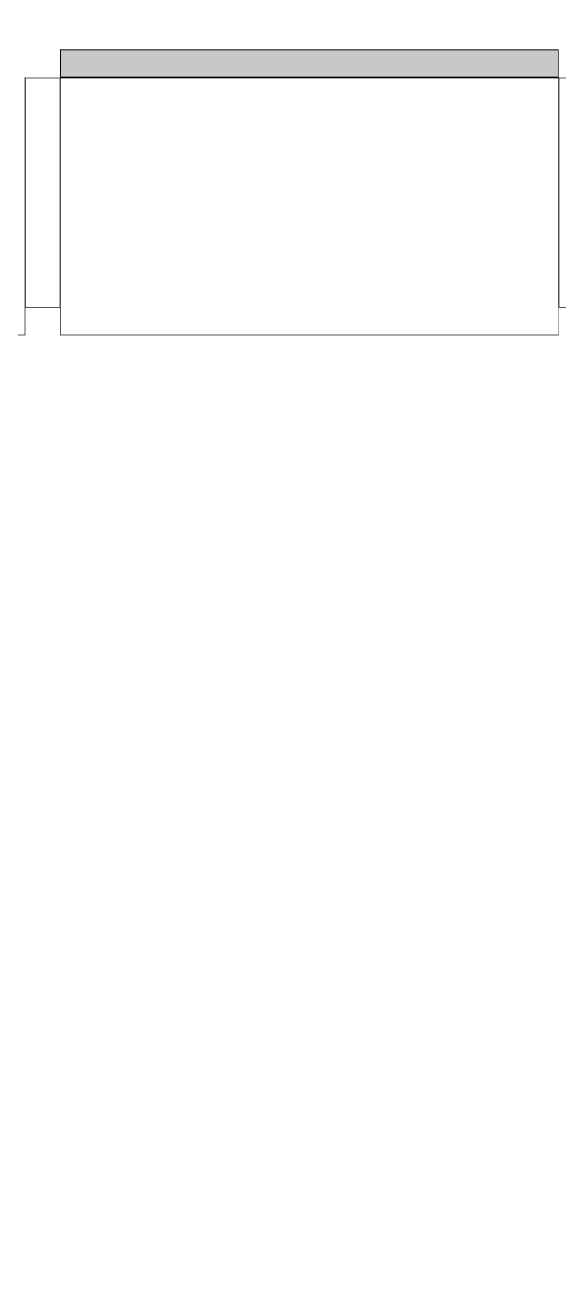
# Model space of a CAD drawing. Header units: millimetres. Extents: x -48147 to 1414029, y -496296 to 18123.
# Drawn here: x 1379927.2 to 1380003.6, y -490393.5 to -490212.8 of the extents above; entities that cross this region are included whole.
import ezdxf

# ---------------------------------------------------------------- set-up
doc = ezdxf.new("R2010")
doc.units = ezdxf.units.MM
doc.header["$MEASUREMENT"] = 0
doc.linetypes.add('Wipeout_Contour', pattern=[1000, 0, -1000])
doc.layers.add('New_A-35-M_FFE_Sanitary', color=7, linetype='Continuous')
for name, color, linetype, lineweight, true_color in [('New_A-35-M_FFE_Sanitary_Pen_No__104', 7, 'Continuous', 15, 0xa6a6a6), ('New_A-35-M_FFE_Sanitary_Pen_No__44', 7, 'Continuous', 35, 0x444444), ('New_A-35-M_FFE_Sanitary_Pen_No__64', 7, 'Continuous', 20, 0x606060)]:
    doc.layers.add(name, color=color, linetype=linetype, lineweight=lineweight, true_color=true_color)

# ---------------------------------------------------------------- blocks, each defined once
blk = doc.blocks.new('Section Elem_220_2', base_point=(1372879, -490836.73))
at = {"layer": 'New_A-35-M_FFE_Sanitary_Pen_No__44', "linetype": 'Continuous'}
blk.add_line((1380003.61, -490216.23), (1379932.23, -490216.23), dxfattribs=at)
at = {"color": 254, "linetype": 'Wipeout_Contour', "lineweight": 0, "ltscale": 5857963.216543532}
blk.add_wipeout([(1380003.61, -490221.37), (1380008.61, -490221.37), (1380008.61, -490220.28), (1380003.61, -490220.28)], dxfattribs=at).dxf.layer = 'New_A-35-M_FFE_Sanitary'
at = {"color": 254, "linetype": 'Wipeout_Contour', "lineweight": 0, "ltscale": 5857693.384750586}
blk.add_wipeout([(1379927.23, -490231.87), (1379927.23, -490236.73), (1379932.23, -490236.73), (1379932.23, -490231.87)], dxfattribs=at).dxf.layer = 'New_A-35-M_FFE_Sanitary'
at = {"color": 254, "linetype": 'Wipeout_Contour', "lineweight": 0, "ltscale": 5857987.771159917}
blk.add_wipeout([(1380003.61, -490241.6), (1380008.61, -490241.6), (1380008.61, -490236.73), (1380003.61, -490236.73)], dxfattribs=at).dxf.layer = 'New_A-35-M_FFE_Sanitary'
at = {"color": 254, "linetype": 'Wipeout_Contour', "lineweight": 0, "ltscale": 5857717.94115092}
blk.add_wipeout([(1379932.23, -490252.09), (1379927.23, -490252.09), (1379927.23, -490253.19), (1379932.23, -490253.19)], dxfattribs=at).dxf.layer = 'New_A-35-M_FFE_Sanitary'
at = {"color": 254, "linetype": 'Wipeout_Contour', "lineweight": 0, "ltscale": 5858005.814231257}
blk.add_wipeout([(1380003.61, -490252.09), (1380003.61, -490253.19), (1380008.61, -490253.19), (1380008.61, -490252.09)], dxfattribs=at).dxf.layer = 'New_A-35-M_FFE_Sanitary'
at = {"color": 254, "linetype": 'Wipeout_Contour', "lineweight": 0, "ltscale": 5857687.161687147}
blk.add_wipeout([(1379927.23, -490231.87), (1379932.23, -490231.87), (1379932.23, -490227.44), (1379927.23, -490227.44)], dxfattribs=at).dxf.layer = 'New_A-35-M_FFE_Sanitary'
at = {"color": 254, "linetype": 'Wipeout_Contour', "lineweight": 0, "ltscale": 5857715.561817056}
blk.add_wipeout([(1379927.23, -490252.09), (1379932.23, -490252.09), (1379932.23, -490249.63), (1379927.23, -490249.63)], dxfattribs=at).dxf.layer = 'New_A-35-M_FFE_Sanitary'
at = {"color": 254, "linetype": 'Wipeout_Contour', "lineweight": 0, "ltscale": 5858003.435022688}
blk.add_wipeout([(1380008.61, -490249.63), (1380003.61, -490249.63), (1380003.61, -490252.09), (1380008.61, -490252.09)], dxfattribs=at).dxf.layer = 'New_A-35-M_FFE_Sanitary'
at = {"color": 254, "linetype": 'Wipeout_Contour', "lineweight": 0, "ltscale": 5857681.780936297}
blk.add_wipeout([(1379927.23, -490223.83), (1379927.23, -490227.44), (1379932.23, -490227.44), (1379932.23, -490223.83)], dxfattribs=at).dxf.layer = 'New_A-35-M_FFE_Sanitary'
at = {"color": 254, "linetype": 'Wipeout_Contour', "lineweight": 0, "ltscale": 5857711.501280283}
blk.add_wipeout([(1379932.23, -490246.03), (1379927.23, -490246.03), (1379927.23, -490249.63), (1379932.23, -490249.63)], dxfattribs=at).dxf.layer = 'New_A-35-M_FFE_Sanitary'
at = {"color": 254, "linetype": 'Wipeout_Contour', "lineweight": 0, "ltscale": 5857999.374685667}
blk.add_wipeout([(1380003.61, -490249.63), (1380008.61, -490249.63), (1380008.61, -490246.03), (1380003.61, -490246.03)], dxfattribs=at).dxf.layer = 'New_A-35-M_FFE_Sanitary'
at = {"color": 254, "linetype": 'Wipeout_Contour', "lineweight": 0, "ltscale": 5857677.720570586}
blk.add_wipeout([(1379927.23, -490223.83), (1379932.23, -490223.83), (1379932.23, -490221.37), (1379927.23, -490221.37)], dxfattribs=at).dxf.layer = 'New_A-35-M_FFE_Sanitary'
at = {"color": 254, "linetype": 'Wipeout_Contour', "lineweight": 0, "ltscale": 5857706.120358132}
blk.add_wipeout([(1379927.23, -490246.03), (1379932.23, -490246.03), (1379932.23, -490241.6), (1379927.23, -490241.6)], dxfattribs=at).dxf.layer = 'New_A-35-M_FFE_Sanitary'
at = {"color": 254, "linetype": 'Wipeout_Contour', "lineweight": 0, "ltscale": 5857675.341366835}
blk.add_wipeout([(1379927.23, -490220.28), (1379927.23, -490221.37), (1379932.23, -490221.37), (1379932.23, -490220.28)], dxfattribs=at).dxf.layer = 'New_A-35-M_FFE_Sanitary'
at = {"color": 254, "linetype": 'Wipeout_Contour', "lineweight": 0, "ltscale": 5857699.897194404}
blk.add_wipeout([(1379927.23, -490241.6), (1379932.23, -490241.6), (1379932.23, -490236.73), (1379927.23, -490236.73)], dxfattribs=at).dxf.layer = 'New_A-35-M_FFE_Sanitary'
at = {"color": 254, "linetype": 'Wipeout_Contour', "lineweight": 0, "ltscale": 5857541.657436258}
blk.add_wipeout([(1379855.86, -490220.23), (1379855.86, -490236.73), (1379927.23, -490236.73), (1379927.23, -490220.23)], dxfattribs=at).dxf.layer = 'New_A-35-M_FFE_Sanitary'
at = {"color": 254, "linetype": 'Wipeout_Contour', "lineweight": 0, "ltscale": 5857829.531222952}
blk.add_wipeout([(1379932.23, -490220.23), (1379932.23, -490236.73), (1380003.61, -490236.73), (1380003.61, -490220.23)], dxfattribs=at).dxf.layer = 'New_A-35-M_FFE_Sanitary'
at = {"layer": 'New_A-35-M_FFE_Sanitary_Pen_No__104', "linetype": 'Continuous'}
blk.add_hatch(color=256, dxfattribs=at).paths.add_polyline_path([(1379932.23, -490220.23), (1380003.61, -490220.23), (1380003.61, -490216.23), (1379932.23, -490216.23)])
at = {"layer": 'New_A-35-M_FFE_Sanitary_Pen_No__44', "linetype": 'Continuous'}
for p, q in [((1379932.23, -490216.23), (1379932.23, -490220.23)), ((1380003.61, -490216.23), (1380003.61, -490220.23)), ((1380003.61, -490220.23), (1379932.23, -490220.23))]:
    blk.add_line(p, q, dxfattribs=at)
at = {"layer": 'New_A-35-M_FFE_Sanitary_Pen_No__64', "linetype": 'Continuous'}
for p, q in [((1379932.23, -490220.28), (1379927.23, -490220.28)), ((1380008.61, -490220.28), (1380003.61, -490220.28))]:
    blk.add_line(p, q, dxfattribs=at)
at = {"color": 254, "linetype": 'Wipeout_Contour', "lineweight": 0, "ltscale": 5857556.460984294}
blk.add_wipeout([(1379855.86, -490236.73), (1379855.86, -490242.34), (1379927.23, -490242.34), (1379927.23, -490236.73)], dxfattribs=at).dxf.layer = 'New_A-35-M_FFE_Sanitary'
at = {"color": 254, "linetype": 'Wipeout_Contour', "lineweight": 0, "ltscale": 5857844.334043492}
blk.add_wipeout([(1379932.23, -490236.73), (1379932.23, -490242.34), (1380003.61, -490242.34), (1380003.61, -490236.73)], dxfattribs=at).dxf.layer = 'New_A-35-M_FFE_Sanitary'
at = {"layer": 'New_A-35-M_FFE_Sanitary_Pen_No__64', "linetype": 'Continuous'}
for p, q in [((1379927.23, -490220.23), (1379927.23, -490236.73)), ((1379932.23, -490220.23), (1379932.23, -490236.73)), ((1380003.61, -490220.23), (1380003.61, -490236.73))]:
    blk.add_line(p, q, dxfattribs=at)
at = {"color": 254, "linetype": 'Wipeout_Contour', "lineweight": 0, "ltscale": 5857563.686688239}
blk.add_wipeout([(1379855.86, -490242.34), (1379855.86, -490247.52), (1379927.23, -490247.52), (1379927.23, -490242.34)], dxfattribs=at).dxf.layer = 'New_A-35-M_FFE_Sanitary'
at = {"color": 254, "linetype": 'Wipeout_Contour', "lineweight": 0, "ltscale": 5857851.559392342}
blk.add_wipeout([(1379932.23, -490242.34), (1379932.23, -490247.52), (1380003.61, -490247.52), (1380003.61, -490242.34)], dxfattribs=at).dxf.layer = 'New_A-35-M_FFE_Sanitary'
at = {"layer": 'New_A-35-M_FFE_Sanitary_Pen_No__64', "linetype": 'Continuous'}
for p, q in [((1379927.23, -490236.73), (1379927.23, -490242.34)), ((1379932.23, -490236.73), (1379932.23, -490242.34)), ((1380003.61, -490236.73), (1380003.61, -490242.34))]:
    blk.add_line(p, q, dxfattribs=at)
at = {"color": 254, "linetype": 'Wipeout_Contour', "lineweight": 0, "ltscale": 5857570.07399243}
blk.add_wipeout([(1379855.86, -490247.52), (1379855.86, -490251.88), (1379927.23, -490251.88), (1379927.23, -490247.52)], dxfattribs=at).dxf.layer = 'New_A-35-M_FFE_Sanitary'
at = {"color": 254, "linetype": 'Wipeout_Contour', "lineweight": 0, "ltscale": 5857857.946382643}
blk.add_wipeout([(1379932.23, -490247.52), (1379932.23, -490251.88), (1380003.61, -490251.88), (1380003.61, -490247.52)], dxfattribs=at).dxf.layer = 'New_A-35-M_FFE_Sanitary'
at = {"layer": 'New_A-35-M_FFE_Sanitary_Pen_No__64', "linetype": 'Continuous'}
for p, q in [((1379927.23, -490242.34), (1379927.23, -490247.52)), ((1379932.23, -490242.34), (1379932.23, -490247.52)), ((1380003.61, -490242.34), (1380003.61, -490247.52))]:
    blk.add_line(p, q, dxfattribs=at)
at = {"color": 254, "linetype": 'Wipeout_Contour', "lineweight": 0, "ltscale": 5857575.135207606}
blk.add_wipeout([(1379855.86, -490251.88), (1379855.86, -490255.08), (1379927.23, -490255.08), (1379927.23, -490251.88)], dxfattribs=at).dxf.layer = 'New_A-35-M_FFE_Sanitary'
at = {"color": 254, "linetype": 'Wipeout_Contour', "lineweight": 0, "ltscale": 5857863.007349096}
blk.add_wipeout([(1379932.23, -490251.88), (1379932.23, -490255.08), (1380003.61, -490255.08), (1380003.61, -490251.88)], dxfattribs=at).dxf.layer = 'New_A-35-M_FFE_Sanitary'
at = {"layer": 'New_A-35-M_FFE_Sanitary_Pen_No__64', "linetype": 'Continuous'}
for p, q in [((1379927.23, -490247.52), (1379927.23, -490251.88)), ((1379932.23, -490247.52), (1379932.23, -490251.88)), ((1380003.61, -490247.52), (1380003.61, -490251.88)), ((1379932.23, -490253.19), (1379927.23, -490253.19)), ((1380008.61, -490253.19), (1380003.61, -490253.19))]:
    blk.add_line(p, q, dxfattribs=at)
at = {"color": 254, "linetype": 'Wipeout_Contour', "lineweight": 0, "ltscale": 5857578.483886684}
blk.add_wipeout([(1379855.86, -490255.08), (1379855.86, -490256.88), (1379927.23, -490256.88), (1379927.23, -490255.08)], dxfattribs=at).dxf.layer = 'New_A-35-M_FFE_Sanitary'
at = {"color": 254, "linetype": 'Wipeout_Contour', "lineweight": 0, "ltscale": 5857866.35586361}
blk.add_wipeout([(1379932.23, -490255.08), (1379932.23, -490256.88), (1380003.61, -490256.88), (1380003.61, -490255.08)], dxfattribs=at).dxf.layer = 'New_A-35-M_FFE_Sanitary'
at = {"layer": 'New_A-35-M_FFE_Sanitary_Pen_No__64', "linetype": 'Continuous'}
for p, q in [((1379927.23, -490251.88), (1379927.23, -490255.08)), ((1379932.23, -490251.88), (1379932.23, -490255.08)), ((1380003.61, -490251.88), (1380003.61, -490255.08))]:
    blk.add_line(p, q, dxfattribs=at)
at = {"color": 254, "linetype": 'Wipeout_Contour', "lineweight": 0, "ltscale": 5857579.864338428}
blk.add_wipeout([(1379855.86, -490256.88), (1379855.86, -490257.14), (1379927.23, -490257.14), (1379927.23, -490256.88)], dxfattribs=at).dxf.layer = 'New_A-35-M_FFE_Sanitary'
at = {"color": 254, "linetype": 'Wipeout_Contour', "lineweight": 0, "ltscale": 5857867.736247514}
blk.add_wipeout([(1379932.23, -490256.88), (1379932.23, -490257.14), (1380003.61, -490257.14), (1380003.61, -490256.88)], dxfattribs=at).dxf.layer = 'New_A-35-M_FFE_Sanitary'
at = {"layer": 'New_A-35-M_FFE_Sanitary_Pen_No__64', "linetype": 'Continuous'}
for p, q in [((1379927.23, -490255.08), (1379927.23, -490256.88)), ((1379932.23, -490255.08), (1379932.23, -490256.88)), ((1380003.61, -490255.08), (1380003.61, -490256.88)), ((1379855.86, -490257.14), (1379927.23, -490257.14)), ((1379927.23, -490256.88), (1379927.23, -490257.14)), ((1379932.23, -490256.88), (1379932.23, -490257.14)), ((1379932.23, -490257.14), (1380003.61, -490257.14)), ((1380003.61, -490256.88), (1380003.61, -490257.14))]:
    blk.add_line(p, q, dxfattribs=at)
blk = doc.blocks.new('Section Elem_225_2', base_point=(1372879, -490836.73))
at = {"color": 254, "linetype": 'Wipeout_Contour', "lineweight": 0, "ltscale": 95191977.34712866}
blk.add_wipeout([(1379792.69, -490352.65), (1379792.69, -490813.73), (1380208.63, -490813.73), (1380208.63, -490811.73), (1380206.63, -490811.73), (1380206.63, -488678.78), (1380208.63, -488678.78), (1380208.63, -488676.78), (1379792.69, -488676.78), (1379792.69, -490220.28), (1379855.86, -490220.28), (1379855.86, -490216.23), (1379927.23, -490216.23), (1379927.23, -490220.28), (1379932.23, -490220.28), (1379932.23, -490216.23), (1380003.61, -490216.23), (1380003.61, -490220.28), (1380008.61, -490220.28), (1380008.61, -490216.23), (1380079.98, -490216.23), (1380079.98, -490220.28), (1380084.98, -490220.28), (1380084.98, -490216.23), (1380156.36, -490216.23), (1380156.36, -490220.28), (1380188.12, -490220.28), (1380193.03, -490220.65), (1380197.61, -490222.44), (1380201.45, -490225.51), (1380204.22, -490229.57), (1380205.67, -490234.27), (1380205.67, -490239.19), (1380204.22, -490243.89), (1380201.45, -490247.96), (1380197.61, -490251.02), (1380193.03, -490252.82), (1380188.12, -490253.19), (1380156.36, -490253.19), (1380156.36, -490257.14), (1380084.98, -490257.14), (1380084.98, -490253.19), (1380079.98, -490253.19), (1380079.98, -490257.14), (1380008.61, -490257.14), (1380008.61, -490253.19), (1380003.61, -490253.19), (1380003.61, -490257.14), (1379932.23, -490257.14), (1379932.23, -490253.19), (1379927.23, -490253.19), (1379927.23, -490257.14), (1379855.86, -490257.14), (1379855.86, -490253.19), (1379855.67, -490253.19), (1379855.67, -490255.23), (1379855.85, -490255.23), (1379854.93, -490269.2), (1379852.2, -490282.92), (1379847.7, -490296.18), (1379841.51, -490308.73), (1379833.74, -490320.36), (1379824.51, -490330.89), (1379813.99, -490340.11), (1379802.35, -490347.89)], dxfattribs=at).dxf.layer = 'New_A-35-M_FFE_Sanitary'

msp = doc.modelspace()

# ---------------------------------------------------------------- block references
at = {"layer": 'New_A-35-M_FFE_Sanitary'}
msp.add_blockref('Section Elem_220_2', (1372879, -490836.73), dxfattribs=at)

# ---------------------------------------------------------------- next in the draw order: block references
msp.add_blockref('Section Elem_225_2', (1372879, -490836.73), dxfattribs=at)

doc.saveas('drawing.dxf')
